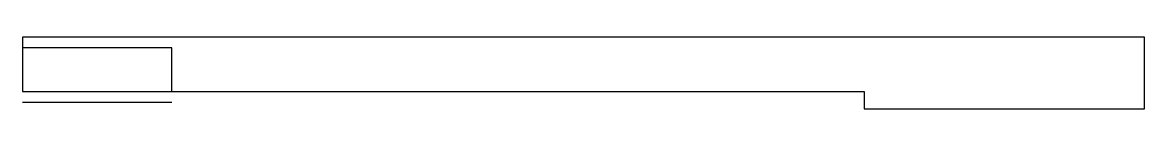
# Model space of a CAD drawing. Extents: x 1000 to 4139, y 451 to 652.
import ezdxf

# ---------------------------------------------------------------- set-up
doc = ezdxf.new("R2010")
doc.units = 0

msp = doc.modelspace()

# ---------------------------------------------------------------- linework, layer by layer
at = {"layer": 'COTA'}
msp.add_line((1000, 470), (1418, 470), dxfattribs=at)
msp.add_line((1000, 470), (1418, 470), dxfattribs=at)
at = {"layer": 'PAINEIS'}
for points in [[(1000, 500), (3354.25, 500), (3354.25, 451), (4139, 451), (4139, 652), (1000, 652)], [(1000, 500), (1418, 500), (1418, 622), (1000, 622)], [(1000, 500), (1418, 500), (1418, 622), (1000, 622)]]:
    msp.add_lwpolyline(points, close=True, dxfattribs=at)

doc.saveas('drawing.dxf')
